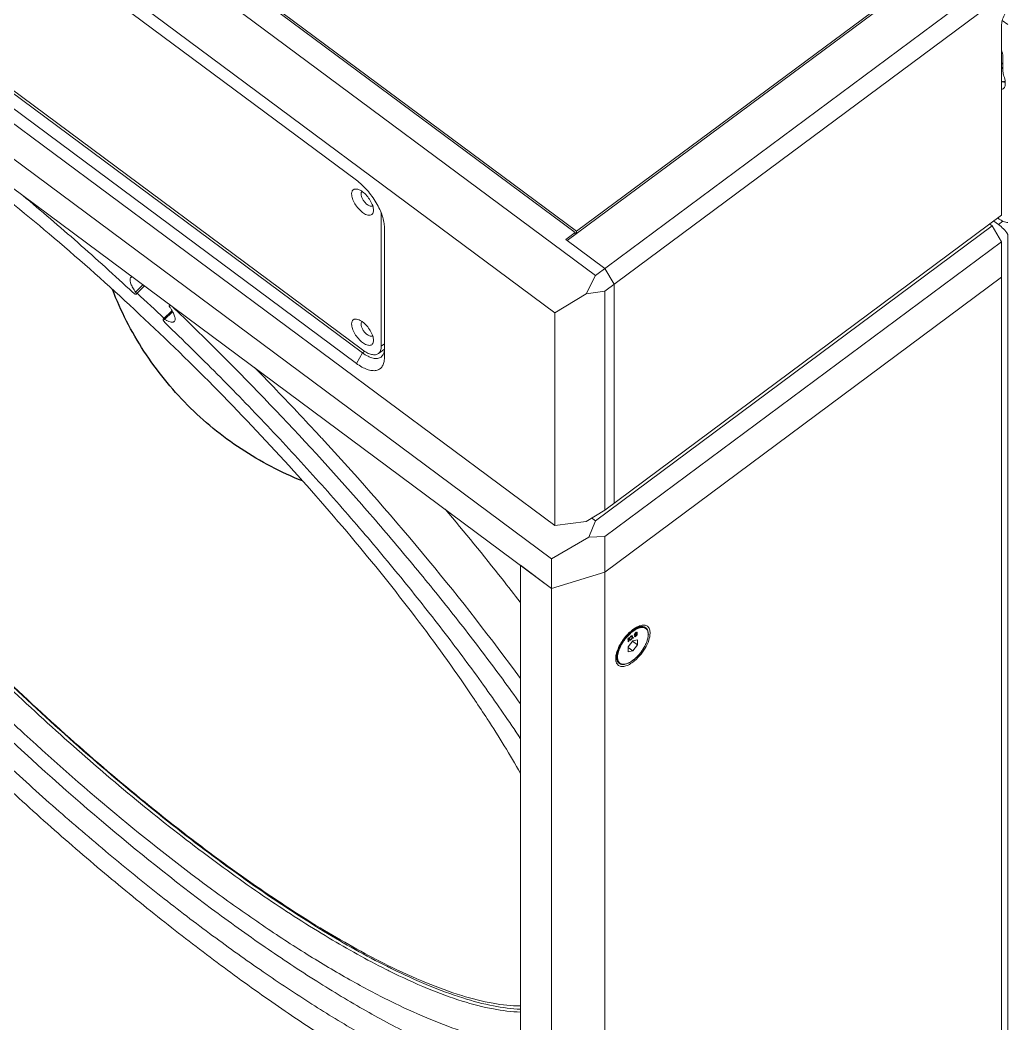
# Model space of a CAD drawing. Header units: millimetres. Extents: x 0 to 9253, y 0 to 2730.
# Drawn here: x 6248.9 to 6472.4, y 952.4 to 1179.6 of the extents above; entities that cross this region are included whole.
import ezdxf

# ---------------------------------------------------------------- set-up
doc = ezdxf.new("R2010")
doc.units = ezdxf.units.MM
doc.layers.get('0').update_dxf_attribs({"lineweight": 13})
doc.layers.add('INTFCLR_5754_1', color=7, linetype='Continuous')

msp = doc.modelspace()

# ---------------------------------------------------------------- linework, layer by layer
at = {"color": 7, "linetype": 'Continuous'}
for p, q in [((6372.68, 1129.68), (6813.91, 1457.59)), ((6811.08, 1456.01), (6374.8, 1131.79)), ((6379.04, 1121.8), (6824.52, 1452.86)), ((6381.16, 1118.22), (6826.64, 1449.27)), ((6054.48, 1363), (6379.04, 1121.8)), ((6067.56, 1359.58), (6374.44, 1131.52)), ((6374.8, 1131.79), (6067.91, 1359.85)), ((6046.7, 1353.49), (6369.85, 1113.35)), ((6324.95, 1143.37), (6091.6, 1316.78)), ((6046.7, 1305.31), (6369.85, 1065.17)), ((6369.14, 1057.66), (6047.41, 1296.76)), ((6369.14, 1050.97), (6047.41, 1290.07)), ((6093.01, 1278.35), (6326.36, 1104.94)), ((6093.01, 1277.68), (6326.36, 1104.27)), ((6091.6, 1275.29), (6324.95, 1101.88)), ((6472.38, 1178.6), (6471.11, 1179.54)), ((6470.96, 1178.6), (6470.96, 1135.44)), ((6471, 1172.59), (6470.96, 1172.57)), ((6471.25, 1171.41), (6471.25, 1167.99)), ((6470.96, 1165.7), (6471.43, 1165.56)), ((6471.74, 1165.02), (6471.74, 1165.69)), ((6330.79, 1135.38), (6330.6, 1135.24)), ((6330.6, 1105.8), (6330.6, 1135.24)), ((6381.16, 1068.7), (6470.96, 1135.44)), ((6470.26, 1133.33), (6469.19, 1134.12)), ((6470.1, 1134.79), (6470.26, 1134.67)), ((6470.26, 1133.33), (6471.25, 1134.07)), ((6331.31, 1103.18), (6331.31, 1132.62)), ((6374.8, 1131.79), (6374.8, 1131.26)), ((6468.84, 1133), (6379.04, 1066.26)), ((6468.26, 1133.43), (6468.84, 1133)), ((6470.96, 1129.42), (6468.84, 1133)), ((6372.32, 1129.95), (6374.44, 1131.52)), ((6372.32, 1129.95), (6381.16, 1123.38)), ((6374.44, 1131.52), (6374.44, 1131)), ((6470.96, 1129.42), (6381.16, 1062.68)), ((6470.96, 1121.39), (6470.96, 1129.42)), ((6472.38, 1131.09), (6472.38, 787.82)), ((6383.28, 1119.8), (6381.16, 1123.38)), ((6376.92, 1117.65), (6379.04, 1121.8)), ((6381.16, 1054.65), (6470.96, 1121.39)), ((6470.96, 1121.38), (6381.16, 1054.65)), ((6470.96, 1121.38), (6470.96, 789.5)), ((6275, 1118.02), (6276.67, 1119.69)), ((6277.04, 1119.42), (6275.15, 1117.55)), ((6381.16, 1118.22), (6376.92, 1117.65)), ((6381.16, 1118.22), (6381.16, 1068.7)), ((6383.28, 1119.8), (6383.28, 1070.28)), ((6275.17, 1117.58), (6275.15, 1117.55)), ((6369.85, 1113.35), (6376.92, 1117.65)), ((6283.24, 1113.84), (6281.26, 1111.87)), ((6281.58, 1111.81), (6283.38, 1113.6)), ((6282.77, 1115.16), (6282.64, 1115.03)), ((6369.85, 1113.35), (6369.85, 1065.17)), ((6326.83, 1104.62), (6326.36, 1104.27)), ((6331.3, 1105.15), (6329.94, 1104.14)), ((6330.6, 1105.8), (6331.31, 1106.33)), ((6326.36, 1104.27), (6324.95, 1101.88)), ((6376.92, 1066.12), (6381.16, 1068.7)), ((6369.85, 1065.17), (6376.92, 1066.12)), ((6379.04, 1066.26), (6377.55, 1062.58)), ((6379.04, 1066.26), (6378.19, 1066.9)), ((6369.14, 1057.66), (6377.55, 1062.58)), ((6377.55, 1062.58), (6381.16, 1062.68)), ((6381.16, 1062.68), (6381.16, 1054.65)), ((6369.14, 1057.66), (6369.14, 1050.97)), ((6362.07, 1056.23), (6369.14, 1050.97)), ((6362.07, 1056.23), (6362.07, 732.36)), ((6369.14, 1050.97), (6381.16, 1054.65)), ((6381.16, 1054.65), (6369.14, 1050.97)), ((6381.16, 1054.65), (6381.16, 722.76)), ((6369.14, 1050.97), (6369.14, 720.42)), ((6362.07, 1047.74), (6361.95, 1047.89)), ((6362.12, 1047.73), (6362, 1047.88)), ((6387.93, 1040.73), (6387.87, 1040.61)), ((6388.02, 1040.85), (6387.93, 1040.73)), ((6387.93, 1040.73), (6387.98, 1040.7)), ((6387.95, 1040.61), (6387.98, 1040.7)), ((6387.98, 1040.7), (6388.04, 1040.77)), ((6387.99, 1040.81), (6388.04, 1040.77)), ((6388.01, 1041.97), (6388.83, 1042.22)), ((6388.12, 1040.94), (6388.02, 1040.85)), ((6388.04, 1040.77), (6388.1, 1040.84)), ((6388.05, 1040.87), (6388.1, 1040.84)), ((6388.23, 1040.93), (6388.1, 1040.84)), ((6388.12, 1040.94), (6388.21, 1041.01)), ((6388.17, 1040.98), (6388.23, 1040.93)), ((6388.22, 1041.01), (6388.2, 1041)), ((6388.31, 1041.06), (6388.21, 1041.01)), ((6388.27, 1041.02), (6388.22, 1041.01)), ((6388.22, 1041.01), (6388.29, 1040.96)), ((6388.23, 1040.93), (6388.29, 1040.96)), ((6388.27, 1041.02), (6388.35, 1040.96)), ((6388.29, 1040.96), (6388.35, 1040.96)), ((6388.35, 1040.71), (6388.29, 1040.63)), ((6388.4, 1041.08), (6388.31, 1041.06)), ((6388.31, 1040.99), (6388.38, 1040.94)), ((6388.31, 1040.55), (6388.42, 1040.71)), ((6388.35, 1040.96), (6388.38, 1040.94)), ((6388.38, 1040.79), (6388.35, 1040.71)), ((6388.36, 1040.75), (6388.42, 1040.71)), ((6388.38, 1040.94), (6388.4, 1040.9)), ((6388.4, 1040.86), (6388.38, 1040.79)), ((6388.46, 1041.05), (6388.4, 1041.08)), ((6388.4, 1041.08), (6388.43, 1041.04)), ((6388.4, 1040.86), (6388.4, 1040.9)), ((6388.42, 1040.67), (6388.42, 1040.71)), ((6388.43, 1041.04), (6388.5, 1040.99)), ((6388.43, 1041.04), (6388.45, 1040.92)), ((6388.45, 1040.79), (6388.43, 1040.65)), ((6388.45, 1040.92), (6388.52, 1040.87)), ((6388.45, 1040.92), (6388.45, 1040.79)), ((6388.45, 1040.79), (6388.52, 1040.74)), ((6388.5, 1040.99), (6388.46, 1041.05)), ((6388.52, 1040.87), (6388.5, 1040.99)), ((6388.5, 1040.6), (6388.52, 1040.74)), ((6388.52, 1040.87), (6388.52, 1040.74)), ((6390.44, 1042.03), (6390.38, 1042.07)), ((6386.48, 1039.73), (6386.37, 1039.51)), ((6386.37, 1039.37), (6386.48, 1039.58)), ((6386.37, 1039.37), (6386.37, 1039.51)), ((6386.43, 1039.62), (6386.48, 1039.58)), ((6387.52, 1039.12), (6386.46, 1037.76)), ((6386.48, 1039.73), (6386.6, 1039.81)), ((6386.48, 1038.86), (6386.48, 1039.58)), ((6386.53, 1039), (6386.48, 1038.97)), ((6386.6, 1038.95), (6386.48, 1038.86)), ((6386.53, 1039.76), (6386.53, 1039)), ((6386.53, 1039), (6386.6, 1038.95)), ((6386.6, 1039.81), (6386.6, 1038.95)), ((6386.77, 1039.68), (6386.75, 1039.58)), ((6386.75, 1039.41), (6386.75, 1039.58)), ((6386.75, 1039.41), (6386.77, 1039.33)), ((6386.79, 1039.75), (6386.77, 1039.68)), ((6386.78, 1039.73), (6386.77, 1039.68)), ((6386.77, 1039.68), (6386.84, 1039.63)), ((6386.77, 1039.68), (6386.77, 1039.55)), ((6386.77, 1039.55), (6386.84, 1039.5)), ((6386.77, 1039.55), (6386.79, 1039.46)), ((6386.77, 1039.33), (6386.79, 1039.29)), ((6386.82, 1039.85), (6386.79, 1039.75)), ((6386.79, 1039.46), (6386.86, 1039.4)), ((6386.81, 1039.29), (6386.79, 1039.29)), ((6386.79, 1039.29), (6386.82, 1039.25)), ((6386.8, 1039.8), (6386.86, 1039.75)), ((6386.91, 1039.3), (6386.81, 1039.29)), ((6386.81, 1039.29), (6386.88, 1039.23)), ((6386.88, 1039.95), (6386.82, 1039.85)), ((6386.82, 1039.25), (6386.88, 1039.23)), ((6386.84, 1039.63), (6386.86, 1039.75)), ((6386.84, 1039.63), (6386.84, 1039.5)), ((6386.86, 1039.4), (6386.84, 1039.5)), ((6386.86, 1039.75), (6386.94, 1039.92)), ((6386.94, 1039.35), (6386.86, 1039.4)), ((6386.98, 1040.08), (6386.88, 1039.95)), ((6386.88, 1039.23), (6386.98, 1039.25)), ((6386.89, 1039.96), (6386.94, 1039.92)), ((6387, 1039.35), (6386.91, 1039.3)), ((6386.91, 1039.3), (6386.98, 1039.25)), ((6386.94, 1039.92), (6387, 1040)), ((6387, 1039.36), (6386.94, 1039.35)), ((6386.95, 1040.03), (6387, 1040)), ((6387.09, 1040.18), (6386.98, 1040.08)), ((6386.98, 1039.25), (6387.09, 1039.32)), ((6387, 1040), (6387.09, 1040.09)), ((6387.09, 1039.41), (6387, 1039.36)), ((6387.02, 1039.37), (6387.09, 1039.32)), ((6387.04, 1040.13), (6387.09, 1040.09)), ((6387.2, 1040.25), (6387.09, 1040.18)), ((6387.09, 1040.09), (6387.19, 1040.14)), ((6387.19, 1039.5), (6387.09, 1039.41)), ((6387.09, 1039.32), (6387.2, 1039.42)), ((6387.17, 1040.2), (6387.12, 1040.19)), ((6387.12, 1040.19), (6387.19, 1040.14)), ((6387.15, 1039.46), (6387.2, 1039.42)), ((6387.25, 1040.14), (6387.17, 1040.2)), ((6387.17, 1040.2), (6387.24, 1040.14)), ((6387.19, 1040.14), (6387.24, 1040.14)), ((6387.24, 1039.58), (6387.19, 1039.5)), ((6387.3, 1040.26), (6387.2, 1040.25)), ((6387.2, 1039.42), (6387.3, 1039.54)), ((6387.24, 1040.14), (6387.32, 1040.09)), ((6387.32, 1039.74), (6387.24, 1039.58)), ((6387.25, 1040.14), (6387.32, 1040.09)), ((6387.25, 1039.58), (6387.3, 1039.54)), ((6387.29, 1039.69), (6387.36, 1039.64)), ((6387.36, 1040.25), (6387.3, 1040.26)), ((6387.3, 1039.54), (6387.36, 1039.64)), ((6387.32, 1040.26), (6387.39, 1040.2)), ((6387.32, 1040.26), (6387.34, 1040.21)), ((6387.32, 1040.09), (6387.34, 1040)), ((6387.34, 1039.87), (6387.32, 1039.74)), ((6387.34, 1039.87), (6387.33, 1039.82)), ((6387.33, 1039.79), (6387.39, 1039.74)), ((6387.34, 1040.21), (6387.41, 1040.16)), ((6387.34, 1040.21), (6387.36, 1040.14)), ((6387.34, 1039.87), (6387.34, 1040)), ((6387.36, 1039.97), (6387.34, 1039.87)), ((6387.34, 1039.87), (6387.41, 1039.81)), ((6387.39, 1040.2), (6387.36, 1040.25)), ((6387.36, 1040.14), (6387.43, 1040.08)), ((6387.36, 1040.14), (6387.36, 1039.97)), ((6387.36, 1039.97), (6387.43, 1039.92)), ((6387.36, 1039.64), (6387.39, 1039.74)), ((6387.41, 1040.16), (6387.39, 1040.2)), ((6387.39, 1039.74), (6387.41, 1039.81)), ((6387.43, 1040.08), (6387.41, 1040.16)), ((6387.41, 1039.81), (6387.43, 1039.92)), ((6387.43, 1040.08), (6387.43, 1039.92)), ((6387.44, 1039.02), (6388.59, 1038.17)), ((6388.59, 1039.33), (6387.52, 1039.12)), ((6387.58, 1039.77), (6387.68, 1039.85)), ((6387.58, 1039.68), (6387.58, 1039.77)), ((6387.68, 1039.75), (6387.58, 1039.68)), ((6387.62, 1039.8), (6387.68, 1039.75)), ((6387.68, 1039.85), (6387.68, 1039.75)), ((6387.87, 1040.61), (6387.83, 1040.49)), ((6387.83, 1040.42), (6387.83, 1040.49)), ((6387.83, 1040.42), (6387.87, 1040.35)), ((6387.86, 1040.59), (6387.93, 1040.54)), ((6387.86, 1040.57), (6387.86, 1040.56)), ((6387.86, 1040.56), (6387.93, 1040.51)), ((6387.86, 1040.56), (6387.88, 1040.52)), ((6387.95, 1040.39), (6387.86, 1040.38)), ((6387.86, 1040.38), (6387.93, 1040.32)), ((6387.87, 1040.35), (6387.93, 1040.32)), ((6387.87, 1040.1), (6387.97, 1040.17)), ((6387.87, 1040.1), (6387.89, 1040.06)), ((6387.88, 1040.52), (6387.95, 1040.47)), ((6387.97, 1040.09), (6387.88, 1040.08)), ((6387.88, 1040.07), (6387.95, 1040.02)), ((6387.89, 1040.65), (6387.95, 1040.61)), ((6387.89, 1040.06), (6387.95, 1040.02)), ((6387.93, 1040.54), (6387.95, 1040.61)), ((6387.93, 1040.54), (6387.93, 1040.51)), ((6387.95, 1040.47), (6387.93, 1040.51)), ((6387.93, 1040.32), (6388.02, 1040.34)), ((6387.98, 1040.44), (6387.95, 1040.47)), ((6388.05, 1040.44), (6387.95, 1040.39)), ((6387.95, 1040.39), (6388.02, 1040.34)), ((6387.95, 1040.02), (6388.04, 1040.04)), ((6388, 1040.14), (6387.97, 1040.17)), ((6388.07, 1040.14), (6387.97, 1040.09)), ((6387.97, 1040.09), (6388.04, 1040.04)), ((6388.04, 1040.44), (6387.98, 1040.44)), ((6388.06, 1040.15), (6388, 1040.14)), ((6388.02, 1040.34), (6388.12, 1040.39)), ((6388.1, 1040.47), (6388.04, 1040.44)), ((6388.04, 1040.04), (6388.14, 1040.09)), ((6388.06, 1040.45), (6388.05, 1040.44)), ((6388.05, 1040.44), (6388.12, 1040.39)), ((6388.12, 1040.17), (6388.06, 1040.15)), ((6388.07, 1040.14), (6388.14, 1040.09)), ((6388.08, 1040.15), (6388.07, 1040.14)), ((6388.1, 1040.47), (6388.23, 1040.57)), ((6388.21, 1040.46), (6388.12, 1040.39)), ((6388.12, 1040.17), (6388.23, 1040.25)), ((6388.21, 1040.15), (6388.14, 1040.09)), ((6388.15, 1040.51), (6388.21, 1040.46)), ((6388.15, 1040.19), (6388.21, 1040.15)), ((6388.21, 1040.46), (6388.31, 1040.55)), ((6388.21, 1040.15), (6388.31, 1040.24)), ((6388.29, 1040.63), (6388.23, 1040.57)), ((6388.29, 1040.32), (6388.23, 1040.25)), ((6388.25, 1040.59), (6388.31, 1040.55)), ((6388.25, 1040.28), (6388.31, 1040.24)), ((6388.35, 1040.39), (6388.29, 1040.32)), ((6388.31, 1040.24), (6388.4, 1040.36)), ((6388.38, 1040.48), (6388.35, 1040.39)), ((6388.35, 1040.4), (6388.4, 1040.36)), ((6388.4, 1040.55), (6388.38, 1040.48)), ((6388.42, 1040.67), (6388.4, 1040.55)), ((6388.4, 1040.53), (6388.46, 1040.48)), ((6388.4, 1040.36), (6388.46, 1040.48)), ((6388.43, 1040.65), (6388.41, 1040.6)), ((6388.43, 1040.65), (6388.5, 1040.6)), ((6388.46, 1040.48), (6388.5, 1040.6)), ((6388.59, 1039.33), (6388.59, 1038.17)), ((6383.83, 1036.37), (6383.83, 1035.49)), ((6386.46, 1036.6), (6386.46, 1037.76)), ((6386.46, 1037.59), (6387.52, 1036.81)), ((6386.46, 1036.6), (6387.52, 1036.81)), ((6387.52, 1036.81), (6388.59, 1038.17)), ((6384.47, 1034), (6384.41, 1034.05)), ((6351.65, 1025.81), (6351.71, 1025.72)), ((6351.7, 1025.79), (6351.76, 1025.7))]:
    msp.add_line(p, q, dxfattribs=at)
for centre, radius, start, end in [((6466.74, 1165.51), 6.12, 42.4946, 46.301), ((6466.57, 1165.31), 5.7, 34.7634, 39.5092), ((6471.36, 1166.28), 0.621, 293.8446, 303.4402), ((6471.36, 1166.27), 0.607, 303.4935, 307.2384), ((6471.88, 1166.89), 1.4, 262.9693, 264.343), ((6326.49, 1140.43), 0.447, 122.3811, 126.6195), ((6328.35, 1137.94), 0.449, 306.6249, 310.7444), ((5851.46, 661.09), 623.11, 46.36545, 47.13209), ((6281.02, 1110.8), 1.16, 61.059, 63.6353), ((6285.58, 1119.07), 8.29, 241.0848, 243.6095), ((6326.49, 1110.99), 0.447, 122.3811, 126.6195), ((6328.35, 1108.5), 0.449, 306.6249, 310.7444), ((5792.95, 601.84), 712.85, 42.59225, 42.7832), ((6392.82, 1034.27), 8.97, 131.897, 134.2696), ((6392.95, 1034.14), 9.08, 131.9169, 134.2611), ((6391.41, 1036.53), 6.42, 120.5747, 121.9045), ((6389.77, 1041.13), 1.12, 53.3832, 57.1277), ((6387.92, 1040.54), 3.07, 359.999, 0.5695), ((6386.94, 1035.49), 3.11, 179.999, 180.5431), ((6386.99, 1035.43), 3.13, 179.999, 180.5431), ((6387.05, 1035.39), 3.13, 179.999, 180.5695), ((6387.13, 1035.39), 3.07, 179.999, 180.5695), ((6385.14, 1034.91), 1.12, 229.6446, 233.3794), ((6648.45, 1450.82), 588.4, 226.34892, 227.35065), ((6081.78, 837.08), 333.04, 32.6825, 33.2088), ((6404.89, 1110.75), 163.36, 243.3707, 243.684), ((6405.15, 1111.19), 163.16, 243.3632, 243.6839)]:
    msp.add_arc(centre, radius, start, end, dxfattribs=at)
for points, knots in [([(6473.79, 1183.38), (6473.4, 1183.08), (6472.66, 1182.38), (6471.77, 1181.16), (6471.16, 1179.88), (6470.96, 1179), (6470.96, 1178.6)], [0, 0, 0, 0, 0.259432, 0.533038, 0.788883, 1, 1, 1, 1]), ([(6332, 965.35), (6327.08, 967.82), (6316.84, 973.59), (6301.33, 983.79), (6284.99, 995.9), (6268.19, 1009.65), (6251.29, 1024.73), (6234.68, 1040.82), (6218.72, 1057.56), (6203.77, 1074.57), (6190.15, 1091.49), (6178.18, 1107.92), (6169.54, 1121.27), (6163.7, 1131.46), (6160.01, 1138.53), (6156.9, 1145.22), (6154.39, 1151.5), (6152.48, 1157.32), (6151.2, 1162.67), (6150.54, 1167.52), (6150.51, 1171.84), (6151.13, 1175.62), (6152.02, 1177.87), (6152.58, 1178.85)], [0, 0, 0, 0, 0.057163, 0.121697, 0.192428, 0.267969, 0.346794, 0.427284, 0.507774, 0.5866, 0.662141, 0.732873, 0.79741, 0.826982, 0.854582, 0.880109, 0.903483, 0.92466, 0.943634, 0.960458, 0.975266, 0.988309, 1, 1, 1, 1]), ([(6332.11, 965.63), (6329.75, 966.8), (6324.9, 969.35), (6314.79, 975.2), (6301.53, 983.87), (6285.2, 995.92), (6268.39, 1009.64), (6251.48, 1024.71), (6234.84, 1040.81), (6218.87, 1057.56), (6203.92, 1074.59), (6190.32, 1091.51), (6178.38, 1107.94), (6169.79, 1121.28), (6164, 1131.44), (6160.36, 1138.48), (6157.31, 1145.14), (6154.86, 1151.38), (6153.03, 1157.15), (6151.82, 1162.44), (6151.25, 1167.22), (6151.32, 1171.47), (6152.03, 1175.17), (6153, 1177.34), (6153.59, 1178.29)], [0, 0, 0, 0, 0.027469, 0.056959, 0.121431, 0.192233, 0.267956, 0.347044, 0.427842, 0.50865, 0.587767, 0.663536, 0.734401, 0.798952, 0.828479, 0.855999, 0.88141, 0.904634, 0.925628, 0.944394, 0.960996, 0.975583, 0.988434, 1, 1, 1, 1]), ([(6471.25, 1171.41), (6471.25, 1171.61), (6471.19, 1172.04), (6471.05, 1172.45), (6470.97, 1172.67)], [0, 0, 0, 0, 0.462353, 1, 1, 1, 1]), ([(6471.48, 1166.89), (6471.41, 1167.08), (6471.3, 1167.44), (6471.25, 1167.81), (6471.25, 1167.99)], [0, 0, 0, 0, 0.536661, 1, 1, 1, 1]), ([(6471.61, 1165.71), (6471.56, 1165.69), (6471.47, 1165.66), (6471.31, 1165.65), (6471.14, 1165.66), (6471.02, 1165.68), (6470.96, 1165.7)], [0, 0, 0, 0, 0.221881, 0.459308, 0.717624, 1, 1, 1, 1]), ([(6471.74, 1165.69), (6471.74, 1165.88), (6471.69, 1166.29), (6471.56, 1166.69), (6471.48, 1166.89)], [0, 0, 0, 0, 0.463339, 1, 1, 1, 1]), ([(6470.97, 1163.95), (6471.04, 1163.96), (6471.19, 1163.99), (6471.32, 1164.06), (6471.38, 1164.11)], [0, 0, 0, 0, 0.514771, 1, 1, 1, 1]), ([(6471.38, 1164.11), (6471.44, 1164.15), (6471.55, 1164.26), (6471.66, 1164.48), (6471.73, 1164.74), (6471.74, 1164.92), (6471.74, 1165.02)], [0, 0, 0, 0, 0.218785, 0.451836, 0.710282, 1, 1, 1, 1]), ([(6471.71, 1165.5), (6471.69, 1165.5), (6471.59, 1165.52), (6471.5, 1165.54), (6471.43, 1165.56)], [0, 0, 0, 0, 0.239304, 1, 1, 1, 1]), ([(6219.99, 1158.35), (6225.92, 1154.33), (6237.96, 1145.57), (6255.85, 1131.11), (6273.9, 1115.11), (6291.67, 1097.96), (6308.71, 1080.07), (6324.62, 1061.9), (6338.99, 1043.89), (6347.7, 1031.76), (6351.7, 1025.79)], [0, 0, 0, 0, 0.114448, 0.237761, 0.367132, 0.499599, 0.632118, 0.761643, 0.885208, 1, 1, 1, 1]), ([(6331.31, 1132.62), (6331.31, 1133.04), (6331.21, 1133.95), (6330.84, 1135.34), (6330.25, 1136.8), (6329.18, 1138.81), (6327.5, 1141.12), (6325.84, 1142.71), (6324.95, 1143.37)], [0, 0, 0, 0, 0.098988, 0.211541, 0.335389, 0.467495, 0.740844, 1, 1, 1, 1]), ([(6325.31, 1141.3), (6325.12, 1141.35), (6324.84, 1141.4), (6324.48, 1141.33), (6324.26, 1141.22), (6324.09, 1141.04), (6323.97, 1140.81), (6323.9, 1140.54), (6323.88, 1140.34), (6323.88, 1140.24)], [0, 0, 0, 0, 0.273114, 0.389814, 0.499344, 0.608864, 0.72563, 0.85513, 1, 1, 1, 1]), ([(6326.36, 1140.74), (6326.19, 1140.87), (6325.86, 1141.08), (6325.49, 1141.24), (6325.31, 1141.3)], [0, 0, 0, 0, 0.534101, 1, 1, 1, 1]), ([(6326.23, 1140.79), (6326.17, 1140.75), (6326.08, 1140.64), (6326.04, 1140.51), (6326.02, 1140.43)], [0, 0, 0, 0, 0.469681, 1, 1, 1, 1]), ([(6328.83, 1136.56), (6328.83, 1136.72), (6328.8, 1137.08), (6328.59, 1137.83), (6328.13, 1138.8), (6327.35, 1139.86), (6326.71, 1140.48), (6326.36, 1140.74)], [0, 0, 0, 0, 0.098985, 0.211627, 0.467307, 0.740736, 1, 1, 1, 1]), ([(6274.37, 1117.97), (6270.27, 1121.78), (6262.07, 1129.2), (6253.67, 1136.41), (6249.47, 1139.91)], [0, 0, 0, 0, 0.505477, 1, 1, 1, 1]), ([(6323.88, 1140.24), (6323.88, 1140.07), (6323.92, 1139.72), (6324.12, 1138.97), (6324.59, 1137.99), (6325.37, 1136.93), (6326.01, 1136.31), (6326.36, 1136.06)], [0, 0, 0, 0, 0.098985, 0.211627, 0.467307, 0.740736, 1, 1, 1, 1]), ([(6326.02, 1140.43), (6326.02, 1140.42), (6326.01, 1140.35), (6326.01, 1140.29), (6326.01, 1140.24)], [0, 0, 0, 0, 0.23869, 1, 1, 1, 1]), ([(6326.01, 1140.24), (6326.01, 1140.04), (6326.1, 1139.59), (6326.41, 1138.96), (6326.85, 1138.35), (6327.22, 1137.99), (6327.42, 1137.85)], [0, 0, 0, 0, 0.211112, 0.466962, 0.740574, 1, 1, 1, 1]), ([(6326.36, 1136.06), (6326.65, 1135.84), (6327.09, 1135.57), (6327.71, 1135.41), (6328.1, 1135.42), (6328.43, 1135.55), (6328.67, 1135.8), (6328.81, 1136.15), (6328.83, 1136.42), (6328.83, 1136.56)], [0, 0, 0, 0, 0.323765, 0.455167, 0.567283, 0.6667, 0.764673, 0.873334, 1, 1, 1, 1]), ([(6327.42, 1137.85), (6327.53, 1137.76), (6327.75, 1137.63), (6328.08, 1137.5), (6328.37, 1137.47), (6328.55, 1137.53), (6328.61, 1137.58)], [0, 0, 0, 0, 0.319509, 0.590631, 0.812197, 1, 1, 1, 1]), ([(6330.51, 1136.13), (6330.53, 1136.05), (6330.58, 1135.76), (6330.6, 1135.46), (6330.6, 1135.24)], [0, 0, 0, 0, 0.264232, 1, 1, 1, 1]), ([(6472.38, 1133.77), (6472.22, 1133.77), (6471.87, 1133.83), (6471.35, 1134.01), (6470.8, 1134.3), (6470.44, 1134.54), (6470.26, 1134.67)], [0, 0, 0, 0, 0.207647, 0.443917, 0.708908, 1, 1, 1, 1]), ([(6470.26, 1133.33), (6470.66, 1133.04), (6471.43, 1132.34), (6472.08, 1131.53), (6472.38, 1131.09)], [0, 0, 0, 0, 0.484558, 1, 1, 1, 1]), ([(6273.79, 1121.14), (6273.76, 1121.07), (6273.73, 1120.9), (6273.74, 1120.6), (6273.82, 1120.27), (6273.95, 1119.89), (6274.13, 1119.47), (6274.47, 1118.83), (6274.77, 1118.35), (6275, 1118.02)], [0, 0, 0, 0, 0.069489, 0.152955, 0.252809, 0.369863, 0.504052, 0.654685, 1, 1, 1, 1]), ([(6273.91, 1121.34), (6273.9, 1121.33), (6273.85, 1121.27), (6273.81, 1121.2), (6273.79, 1121.14)], [0, 0, 0, 0, 0.24397, 1, 1, 1, 1]), ([(6274.24, 1121.5), (6274.18, 1121.49), (6274.06, 1121.45), (6273.95, 1121.38), (6273.91, 1121.34)], [0, 0, 0, 0, 0.523867, 1, 1, 1, 1]), ([(6337.74, 949.7), (6334.16, 951.47), (6326.81, 955.41), (6315.66, 962.13), (6304.01, 969.87), (6287.56, 981.71), (6266.59, 998.52), (6241.76, 1020.87), (6217.67, 1044.99), (6195.25, 1069.96), (6178.31, 1091.11), (6166.31, 1107.74), (6160.89, 1115.88), (6158.34, 1119.88)], [0, 0, 0, 0, 0.047978, 0.100235, 0.15639, 0.216045, 0.34384, 0.479255, 0.617464, 0.753493, 0.882483, 0.942932, 1, 1, 1, 1]), ([(6275.15, 1117.55), (6275.14, 1117.54), (6275.1, 1117.52), (6275.04, 1117.53), (6274.95, 1117.55), (6274.85, 1117.6), (6274.74, 1117.67), (6274.57, 1117.79), (6274.45, 1117.89), (6274.37, 1117.97)], [0, 0, 0, 0, 0.053764, 0.124226, 0.218298, 0.336935, 0.478173, 0.638783, 1, 1, 1, 1]), ([(6275, 1118.02), (6275.01, 1118.01), (6275.05, 1117.95), (6275.09, 1117.88), (6275.11, 1117.84)], [0, 0, 0, 0, 0.270165, 1, 1, 1, 1]), ([(6275.11, 1117.84), (6275.14, 1117.79), (6275.17, 1117.71), (6275.18, 1117.61), (6275.17, 1117.58)], [0, 0, 0, 0, 0.608466, 1, 1, 1, 1]), ([(6282.78, 1114.58), (6282.75, 1114.63), (6282.69, 1114.72), (6282.64, 1114.84), (6282.61, 1114.92), (6282.61, 1114.98), (6282.62, 1115.02), (6282.64, 1115.03)], [0, 0, 0, 0, 0.364545, 0.653637, 0.767103, 0.860451, 1, 1, 1, 1]), ([(6282.64, 1115.03), (6282.65, 1115.04), (6282.68, 1115.06), (6282.75, 1115.06), (6282.82, 1115.04), (6282.88, 1115.01), (6282.91, 1115)], [0, 0, 0, 0, 0.164268, 0.374646, 0.652424, 1, 1, 1, 1]), ([(6283.77, 1111.4), (6283.83, 1111.46), (6283.92, 1111.6), (6283.96, 1111.88), (6283.93, 1112.21), (6283.83, 1112.59), (6283.67, 1113.03), (6283.43, 1113.51), (6283.13, 1114.04), (6282.9, 1114.4), (6282.78, 1114.58)], [0, 0, 0, 0, 0.065532, 0.141582, 0.234723, 0.347912, 0.481862, 0.636132, 0.809549, 1, 1, 1, 1]), ([(6283.47, 1114.58), (6290.94, 1107.41), (6305.5, 1092.84), (6322.81, 1073.95), (6335.92, 1058.65), (6345.19, 1047.3), (6353.91, 1036.07), (6359.43, 1028.55), (6362.09, 1024.83)], [0, 0, 0, 0, 0.259915, 0.517232, 0.64301, 0.765871, 0.885097, 1, 1, 1, 1]), ([(6281.84, 1110.91), (6281.74, 1111), (6281.61, 1111.15), (6281.45, 1111.35), (6281.35, 1111.49), (6281.29, 1111.62), (6281.24, 1111.74), (6281.23, 1111.84), (6281.26, 1111.87)], [0, 0, 0, 0, 0.351743, 0.514788, 0.660675, 0.784245, 0.881804, 1, 1, 1, 1]), ([(6281.26, 1111.87), (6281.27, 1111.88), (6281.31, 1111.9), (6281.37, 1111.9), (6281.45, 1111.88), (6281.5, 1111.85), (6281.53, 1111.84)], [0, 0, 0, 0, 0.164263, 0.374665, 0.652491, 1, 1, 1, 1]), ([(6281.9, 1111.64), (6282.11, 1111.54), (6282.48, 1111.38), (6282.96, 1111.25), (6283.28, 1111.22), (6283.48, 1111.24), (6283.64, 1111.3), (6283.74, 1111.36), (6283.77, 1111.4)], [0, 0, 0, 0, 0.347248, 0.623821, 0.73661, 0.834407, 0.920507, 1, 1, 1, 1]), ([(6325.31, 1111.86), (6325.12, 1111.91), (6324.84, 1111.96), (6324.48, 1111.89), (6324.26, 1111.77), (6324.09, 1111.6), (6323.97, 1111.37), (6323.9, 1111.1), (6323.88, 1110.9), (6323.88, 1110.79)], [0, 0, 0, 0, 0.273114, 0.389814, 0.499344, 0.608864, 0.72563, 0.85513, 1, 1, 1, 1]), ([(6326.36, 1111.3), (6326.19, 1111.42), (6325.86, 1111.64), (6325.49, 1111.8), (6325.31, 1111.86)], [0, 0, 0, 0, 0.534101, 1, 1, 1, 1]), ([(6326.23, 1111.35), (6326.17, 1111.31), (6326.08, 1111.2), (6326.04, 1111.06), (6326.02, 1110.99)], [0, 0, 0, 0, 0.469681, 1, 1, 1, 1]), ([(6328.83, 1107.12), (6328.83, 1107.28), (6328.8, 1107.63), (6328.59, 1108.39), (6328.13, 1109.36), (6327.35, 1110.42), (6326.71, 1111.04), (6326.36, 1111.3)], [0, 0, 0, 0, 0.098985, 0.211627, 0.467307, 0.740736, 1, 1, 1, 1]), ([(6362.07, 1017), (6359.53, 1020.83), (6354.16, 1028.59), (6345.55, 1040.22), (6336.24, 1052.05), (6326.3, 1064), (6315.8, 1075.96), (6304.85, 1087.83), (6293.52, 1099.52), (6285.77, 1107.14), (6281.84, 1110.91)], [0, 0, 0, 0, 0.111507, 0.228681, 0.350673, 0.476577, 0.605447, 0.736308, 0.868159, 1, 1, 1, 1]), ([(6323.88, 1110.79), (6323.88, 1110.63), (6323.92, 1110.28), (6324.12, 1109.52), (6324.59, 1108.55), (6325.37, 1107.49), (6326.01, 1106.87), (6326.36, 1106.61)], [0, 0, 0, 0, 0.098985, 0.211627, 0.467307, 0.740736, 1, 1, 1, 1]), ([(6326.02, 1110.99), (6326.02, 1110.98), (6326.01, 1110.91), (6326.01, 1110.84), (6326.01, 1110.79)], [0, 0, 0, 0, 0.23869, 1, 1, 1, 1]), ([(6326.01, 1110.79), (6326.01, 1110.59), (6326.1, 1110.15), (6326.41, 1109.51), (6326.85, 1108.9), (6327.22, 1108.55), (6327.42, 1108.41)], [0, 0, 0, 0, 0.211112, 0.466962, 0.740574, 1, 1, 1, 1]), ([(6326.36, 1106.61), (6326.65, 1106.4), (6327.09, 1106.13), (6327.71, 1105.97), (6328.1, 1105.97), (6328.43, 1106.1), (6328.67, 1106.36), (6328.81, 1106.71), (6328.83, 1106.97), (6328.83, 1107.12)], [0, 0, 0, 0, 0.323765, 0.455167, 0.567283, 0.6667, 0.764673, 0.873334, 1, 1, 1, 1]), ([(6327.42, 1108.41), (6327.53, 1108.32), (6327.75, 1108.18), (6328.08, 1108.06), (6328.37, 1108.03), (6328.55, 1108.09), (6328.61, 1108.14)], [0, 0, 0, 0, 0.319509, 0.590631, 0.812197, 1, 1, 1, 1]), ([(6329.94, 1104.14), (6329.84, 1104.07), (6329.63, 1103.95), (6329.25, 1103.85), (6328.83, 1103.84), (6328.2, 1103.94), (6327.34, 1104.28), (6326.69, 1104.69), (6326.36, 1104.94)], [0, 0, 0, 0, 0.09203, 0.188829, 0.294265, 0.410826, 0.681152, 1, 1, 1, 1]), ([(6330.6, 1105.8), (6330.6, 1105.62), (6330.58, 1105.28), (6330.46, 1104.81), (6330.25, 1104.42), (6330.05, 1104.22), (6329.94, 1104.14)], [0, 0, 0, 0, 0.28961, 0.548156, 0.781243, 1, 1, 1, 1]), ([(6331.14, 1104.19), (6331.17, 1104.27), (6331.27, 1104.62), (6331.31, 1104.99), (6331.31, 1105.28)], [0, 0, 0, 0, 0.231151, 1, 1, 1, 1]), ([(6324.95, 1101.88), (6325.34, 1101.59), (6326.12, 1101.07), (6327.31, 1100.52), (6328.42, 1100.23), (6329.42, 1100.24), (6330.27, 1100.57), (6330.89, 1101.23), (6331.25, 1102.13), (6331.31, 1102.81), (6331.31, 1103.18)], [0, 0, 0, 0, 0.171891, 0.324342, 0.455622, 0.567679, 0.667007, 0.764889, 0.87337, 1, 1, 1, 1]), ([(6326.36, 1104.27), (6326.75, 1103.98), (6327.5, 1103.5), (6328.51, 1103.1), (6329.25, 1102.99), (6329.73, 1103), (6330.17, 1103.11), (6330.42, 1103.25), (6330.54, 1103.34)], [0, 0, 0, 0, 0.318843, 0.589169, 0.705733, 0.81117, 0.907969, 1, 1, 1, 1]), ([(6330.54, 1103.34), (6330.67, 1103.44), (6330.92, 1103.7), (6331.08, 1104.02), (6331.14, 1104.19)], [0, 0, 0, 0, 0.481879, 1, 1, 1, 1]), ([(6301.89, 1100.98), (6303.1, 1099.75), (6307.9, 1094.81), (6312.63, 1089.81), (6316.14, 1086.02)], [0, 0, 0, 0, 0.250683, 1, 1, 1, 1]), ([(6317.75, 1084.27), (6325.84, 1075.47), (6341.14, 1057.97), (6355.47, 1039.65), (6362.11, 1030.55)], [0, 0, 0, 0, 0.514735, 1, 1, 1, 1]), ([(6362, 1047.88), (6360.66, 1049.63), (6355.12, 1056.73), (6349.43, 1063.7), (6345.05, 1068.9)], [0, 0, 0, 0, 0.245066, 1, 1, 1, 1]), ([(6331.67, 964.72), (6327.28, 966.92), (6318.19, 971.99), (6304.39, 980.86), (6289.87, 991.3), (6274.87, 1003.14), (6259.68, 1016.17), (6244.56, 1030.15), (6229.79, 1044.83), (6220.26, 1055), (6215.61, 1060.16)], [0, 0, 0, 0, 0.097569, 0.206672, 0.325731, 0.4529, 0.586134, 0.723249, 0.861973, 1, 1, 1, 1]), ([(6386.91, 1041.14), (6386.17, 1040.48), (6385.21, 1039.33), (6384.28, 1037.66), (6383.94, 1036.79), (6383.83, 1036.36)], [0, 0, 0, 0, 0.514486, 0.768133, 1, 1, 1, 1]), ([(6383.83, 1035.49), (6383.83, 1035.69), (6383.87, 1036.13), (6384.04, 1036.81), (6384.3, 1037.53), (6384.65, 1038.26), (6385.09, 1038.99), (6385.59, 1039.69), (6386.14, 1040.35), (6386.55, 1040.75), (6386.75, 1040.94)], [0, 0, 0, 0, 0.098242, 0.208666, 0.329737, 0.459133, 0.594032, 0.731304, 0.867696, 1, 1, 1, 1]), ([(6384.06, 1035.39), (6384.06, 1035.6), (6384.1, 1036.03), (6384.26, 1036.7), (6384.52, 1037.41), (6384.87, 1038.13), (6385.3, 1038.85), (6385.8, 1039.54), (6386.35, 1040.19), (6386.74, 1040.58), (6386.95, 1040.77)], [0, 0, 0, 0, 0.098246, 0.208689, 0.329788, 0.459212, 0.594132, 0.731403, 0.867765, 1, 1, 1, 1]), ([(6386.56, 1040.69), (6386.33, 1040.47), (6385.89, 1039.99), (6385.3, 1039.22), (6384.79, 1038.41), (6384.5, 1037.85), (6384.38, 1037.56)], [0, 0, 0, 0, 0.249898, 0.504866, 0.75736, 1, 1, 1, 1]), ([(6386.75, 1040.94), (6386.89, 1041.06), (6387.17, 1041.3), (6387.61, 1041.62), (6388.03, 1041.88), (6388.32, 1042.02), (6388.47, 1042.09)], [0, 0, 0, 0, 0.272765, 0.531881, 0.774913, 1, 1, 1, 1]), ([(6387.66, 1041.59), (6387.59, 1041.54), (6387.3, 1041.34), (6387.03, 1041.12), (6386.83, 1040.94)], [0, 0, 0, 0, 0.240616, 1, 1, 1, 1]), ([(6386.89, 1040.9), (6386.93, 1040.94), (6387.11, 1041.1), (6387.3, 1041.25), (6387.44, 1041.35)], [0, 0, 0, 0, 0.255539, 1, 1, 1, 1]), ([(6387.52, 1041.65), (6387.47, 1041.61), (6387.26, 1041.45), (6387.06, 1041.27), (6386.91, 1041.14)], [0, 0, 0, 0, 0.243605, 1, 1, 1, 1]), ([(6386.95, 1040.77), (6386.99, 1040.81), (6387.18, 1040.97), (6387.37, 1041.13), (6387.52, 1041.24)], [0, 0, 0, 0, 0.255797, 1, 1, 1, 1]), ([(6387.44, 1041.35), (6387.61, 1041.48), (6387.97, 1041.72), (6388.34, 1041.92), (6388.53, 1042)], [0, 0, 0, 0, 0.522676, 1, 1, 1, 1]), ([(6388.02, 1041.98), (6387.97, 1041.96), (6387.81, 1041.85), (6387.64, 1041.73), (6387.52, 1041.65)], [0, 0, 0, 0, 0.244325, 1, 1, 1, 1]), ([(6387.52, 1041.24), (6387.65, 1041.34), (6387.93, 1041.53), (6388.22, 1041.7), (6388.36, 1041.77)], [0, 0, 0, 0, 0.51706, 1, 1, 1, 1]), ([(6387.52, 1034.29), (6388.07, 1034.69), (6389.09, 1035.66), (6390.31, 1037.33), (6391.15, 1039.09), (6391.41, 1040.3), (6391.41, 1040.86)], [0, 0, 0, 0, 0.259432, 0.533038, 0.788883, 1, 1, 1, 1]), ([(6388.47, 1042.05), (6388.33, 1041.99), (6388.05, 1041.85), (6387.79, 1041.68), (6387.66, 1041.59)], [0, 0, 0, 0, 0.482036, 1, 1, 1, 1]), ([(6389.17, 1042.52), (6389.09, 1042.5), (6388.73, 1042.38), (6388.39, 1042.2), (6388.14, 1042.06)], [0, 0, 0, 0, 0.231822, 1, 1, 1, 1]), ([(6388.36, 1041.77), (6388.54, 1041.86), (6388.87, 1042), (6389.31, 1042.11), (6389.63, 1042.14), (6389.85, 1042.13), (6390.06, 1042.09), (6390.25, 1042.02), (6390.41, 1041.93), (6390.56, 1041.81), (6390.69, 1041.66), (6390.84, 1041.42), (6390.93, 1041.13), (6390.98, 1040.82), (6390.99, 1040.66), (6390.99, 1040.57)], [0, 0, 0, 0, 0.159318, 0.299717, 0.363234, 0.422754, 0.478909, 0.532559, 0.58475, 0.636664, 0.689508, 0.744397, 0.863656, 0.929566, 1, 1, 1, 1]), ([(6388.47, 1042.09), (6388.5, 1042.1), (6388.62, 1042.15), (6388.74, 1042.19), (6388.83, 1042.22)], [0, 0, 0, 0, 0.25792, 1, 1, 1, 1]), ([(6388.84, 1042.19), (6388.81, 1042.18), (6388.69, 1042.14), (6388.56, 1042.09), (6388.47, 1042.05)], [0, 0, 0, 0, 0.242158, 1, 1, 1, 1]), ([(6388.53, 1042), (6388.7, 1042.08), (6389.04, 1042.2), (6389.47, 1042.28), (6389.79, 1042.27), (6390, 1042.24), (6390.2, 1042.17), (6390.32, 1042.11), (6390.38, 1042.07)], [0, 0, 0, 0, 0.298864, 0.560626, 0.679116, 0.790681, 0.89696, 1, 1, 1, 1]), ([(6388.83, 1042.22), (6388.98, 1042.26), (6389.26, 1042.33), (6389.68, 1042.34), (6390, 1042.27), (6390.23, 1042.17), (6390.33, 1042.11), (6390.38, 1042.07)], [0, 0, 0, 0, 0.284129, 0.540576, 0.775781, 0.888574, 1, 1, 1, 1]), ([(6390.38, 1042.07), (6390.33, 1042.11), (6390.23, 1042.17), (6390.07, 1042.24), (6389.89, 1042.29), (6389.63, 1042.32), (6389.28, 1042.31), (6388.99, 1042.24), (6388.84, 1042.19)], [0, 0, 0, 0, 0.10802, 0.217987, 0.331705, 0.45074, 0.709107, 1, 1, 1, 1]), ([(6391.41, 1040.86), (6391.41, 1041.16), (6391.35, 1041.74), (6390.86, 1042.45), (6390.03, 1042.71), (6389.47, 1042.61), (6389.17, 1042.52)], [0, 0, 0, 0, 0.274702, 0.500047, 0.725348, 1, 1, 1, 1]), ([(6390.44, 1042.03), (6390.48, 1042), (6390.58, 1041.92), (6390.74, 1041.73), (6390.89, 1041.44), (6391, 1041.04), (6391.02, 1040.74), (6391.02, 1040.59)], [0, 0, 0, 0, 0.111426, 0.224219, 0.459423, 0.715871, 1, 1, 1, 1]), ([(6390.99, 1040.54), (6390.99, 1040.43), (6390.98, 1040.2), (6390.93, 1039.84), (6390.84, 1039.47), (6390.69, 1038.95), (6390.41, 1038.27), (6389.99, 1037.46), (6389.47, 1036.67), (6388.88, 1035.93), (6388.34, 1035.37), (6387.89, 1034.97), (6387.45, 1034.62), (6387, 1034.32), (6386.55, 1034.09), (6386.23, 1033.96), (6385.92, 1033.86), (6385.63, 1033.81), (6385.35, 1033.79), (6385.1, 1033.81), (6384.86, 1033.88), (6384.65, 1033.99), (6384.48, 1034.13), (6384.33, 1034.31), (6384.21, 1034.53), (6384.12, 1034.78), (6384.07, 1035.06), (6384.06, 1035.26), (6384.06, 1035.36)], [0, 0, 0, 0, 0.028548, 0.059213, 0.091888, 0.126446, 0.20042, 0.279318, 0.360926, 0.442844, 0.522655, 0.561062, 0.59811, 0.667185, 0.698887, 0.728522, 0.756041, 0.781477, 0.804959, 0.826737, 0.847193, 0.866842, 0.886297, 0.906195, 0.927114, 0.949524, 0.973761, 1, 1, 1, 1]), ([(6391.02, 1040.59), (6391.02, 1040.4), (6390.98, 1040), (6390.84, 1039.38), (6390.62, 1038.72), (6390.32, 1038.05), (6389.94, 1037.37), (6389.51, 1036.72), (6389.02, 1036.09), (6388.5, 1035.51), (6387.95, 1034.99), (6387.39, 1034.55), (6386.83, 1034.2), (6386.28, 1033.94), (6385.84, 1033.8), (6385.5, 1033.75), (6385.26, 1033.74), (6385.04, 1033.76), (6384.83, 1033.81), (6384.64, 1033.89), (6384.53, 1033.96), (6384.47, 1034)], [0, 0, 0, 0, 0.055262, 0.116535, 0.183246, 0.254433, 0.328865, 0.405139, 0.481759, 0.557215, 0.630051, 0.698946, 0.762803, 0.820854, 0.8728, 0.896596, 0.919068, 0.940396, 0.960797, 0.980552, 1, 1, 1, 1]), ([(6384.59, 1037.85), (6384.71, 1038.11), (6384.99, 1038.61), (6385.47, 1039.34), (6386.01, 1040.02), (6386.41, 1040.44), (6386.61, 1040.64)], [0, 0, 0, 0, 0.2457, 0.49829, 0.751747, 1, 1, 1, 1]), ([(6383.83, 1036.36), (6383.8, 1036.25), (6383.69, 1035.82), (6383.64, 1035.39), (6383.64, 1035.08)], [0, 0, 0, 0, 0.270377, 1, 1, 1, 1]), ([(6384.38, 1037.56), (6384.3, 1037.38), (6384.15, 1037.01), (6383.99, 1036.45), (6383.88, 1035.93), (6383.86, 1035.6), (6383.86, 1035.43)], [0, 0, 0, 0, 0.278775, 0.539986, 0.780977, 1, 1, 1, 1]), ([(6383.92, 1035.39), (6383.92, 1035.58), (6383.95, 1035.97), (6384.08, 1036.57), (6384.3, 1037.21), (6384.48, 1037.63), (6384.59, 1037.85)], [0, 0, 0, 0, 0.216249, 0.456867, 0.719384, 1, 1, 1, 1]), ([(6383.64, 1035.08), (6383.64, 1035.03), (6383.64, 1034.84), (6383.66, 1034.66), (6383.69, 1034.53)], [0, 0, 0, 0, 0.261911, 1, 1, 1, 1]), ([(6383.69, 1034.53), (6383.7, 1034.45), (6383.76, 1034.19), (6383.88, 1033.94), (6384.01, 1033.78)], [0, 0, 0, 0, 0.270613, 1, 1, 1, 1]), ([(6384.41, 1034.05), (6384.37, 1034.08), (6384.28, 1034.16), (6384.12, 1034.34), (6383.96, 1034.63), (6383.85, 1035.02), (6383.83, 1035.31), (6383.83, 1035.46)], [0, 0, 0, 0, 0.11176, 0.224843, 0.460369, 0.716612, 1, 1, 1, 1]), ([(6383.86, 1035.4), (6383.86, 1035.26), (6383.88, 1034.98), (6383.99, 1034.6), (6384.13, 1034.33), (6384.28, 1034.15), (6384.37, 1034.08), (6384.41, 1034.05)], [0, 0, 0, 0, 0.288865, 0.546761, 0.780029, 0.890921, 1, 1, 1, 1]), ([(6384.41, 1034.05), (6384.37, 1034.08), (6384.3, 1034.16), (6384.16, 1034.33), (6384.03, 1034.59), (6383.94, 1034.96), (6383.92, 1035.22), (6383.92, 1035.36)], [0, 0, 0, 0, 0.108783, 0.219897, 0.45422, 0.712503, 1, 1, 1, 1]), ([(6384.01, 1033.78), (6384.08, 1033.68), (6384.27, 1033.51), (6384.75, 1033.28), (6385.53, 1033.26), (6386.53, 1033.62), (6387.19, 1034.03), (6387.52, 1034.29)], [0, 0, 0, 0, 0.09483, 0.190386, 0.40488, 0.673966, 1, 1, 1, 1]), ([(6351.76, 1025.7), (6352.71, 1024.28), (6356.3, 1018.84), (6359.72, 1013.28), (6362.12, 1009.1)], [0, 0, 0, 0, 0.261346, 1, 1, 1, 1]), ([(6332.69, 957.51), (6329.59, 959.05), (6323.21, 962.44), (6313.56, 968.19), (6303.49, 974.78), (6289.28, 984.82), (6271.1, 999.07), (6256.94, 1011.48), (6249.8, 1018.05)], [0, 0, 0, 0, 0.100924, 0.210285, 0.32738, 0.451518, 0.717353, 1, 1, 1, 1]), ([(6244.3, 1012.6), (6248.22, 1008.95), (6256.09, 1001.82), (6268, 991.56), (6279.83, 981.92), (6291.5, 972.95), (6302.9, 964.75), (6313.94, 957.37), (6324.52, 950.88), (6331.5, 947.02), (6334.91, 945.26)], [0, 0, 0, 0, 0.142081, 0.281259, 0.416483, 0.54674, 0.671069, 0.78858, 0.898459, 1, 1, 1, 1]), ([(6340.89, 935.87), (6337.22, 937.77), (6329.67, 941.94), (6318.24, 948.94), (6306.32, 956.91), (6294, 965.77), (6281.4, 975.46), (6268.61, 985.88), (6255.74, 996.97), (6247.24, 1004.68), (6243, 1008.62)], [0, 0, 0, 0, 0.101475, 0.211315, 0.328809, 0.453143, 0.583418, 0.718672, 0.857885, 1, 1, 1, 1]), ([(6362.09, 956.45), (6360.02, 956.46), (6355.51, 956.97), (6348.39, 958.79), (6340.45, 961.71), (6334.98, 964.21), (6332.11, 965.63)], [0, 0, 0, 0, 0.19701, 0.428832, 0.696689, 1, 1, 1, 1]), ([(6362.13, 955.06), (6360.06, 955.12), (6355.58, 955.69), (6348.53, 957.54), (6340.68, 960.45), (6335.29, 962.93), (6332.47, 964.32)], [0, 0, 0, 0, 0.198648, 0.431119, 0.698452, 1, 1, 1, 1]), ([(6362.13, 955.71), (6360.07, 955.79), (6355.64, 956.38), (6348.66, 958.24), (6340.92, 961.12), (6335.6, 963.57), (6332.82, 964.94)], [0, 0, 0, 0, 0.199452, 0.432236, 0.699306, 1, 1, 1, 1]), ([(6362.08, 947.72), (6359.9, 947.95), (6355.3, 948.77), (6348.21, 950.84), (6340.58, 953.78), (6335.38, 956.18), (6332.69, 957.51)], [0, 0, 0, 0, 0.211991, 0.448395, 0.711141, 1, 1, 1, 1])]:
    msp.add_open_spline(points, degree=3, knots=knots, dxfattribs=at)
at = {"layer": 'INTFCLR_5754_1', "color": 7, "linetype": 'Continuous'}
msp.add_open_spline([(6312.79, 1075.28), (6310.36, 1076.24), (6305.58, 1078.42), (6296.56, 1083.74), (6286.37, 1092.1), (6278.1, 1102.34), (6272.84, 1111.41), (6270.7, 1116.2), (6269.76, 1118.64)], degree=3, knots=[0, 0, 0, 0, 0.125087, 0.250172, 0.500009, 0.749842, 0.874921, 1, 1, 1, 1], dxfattribs=at)

doc.saveas('drawing.dxf')
